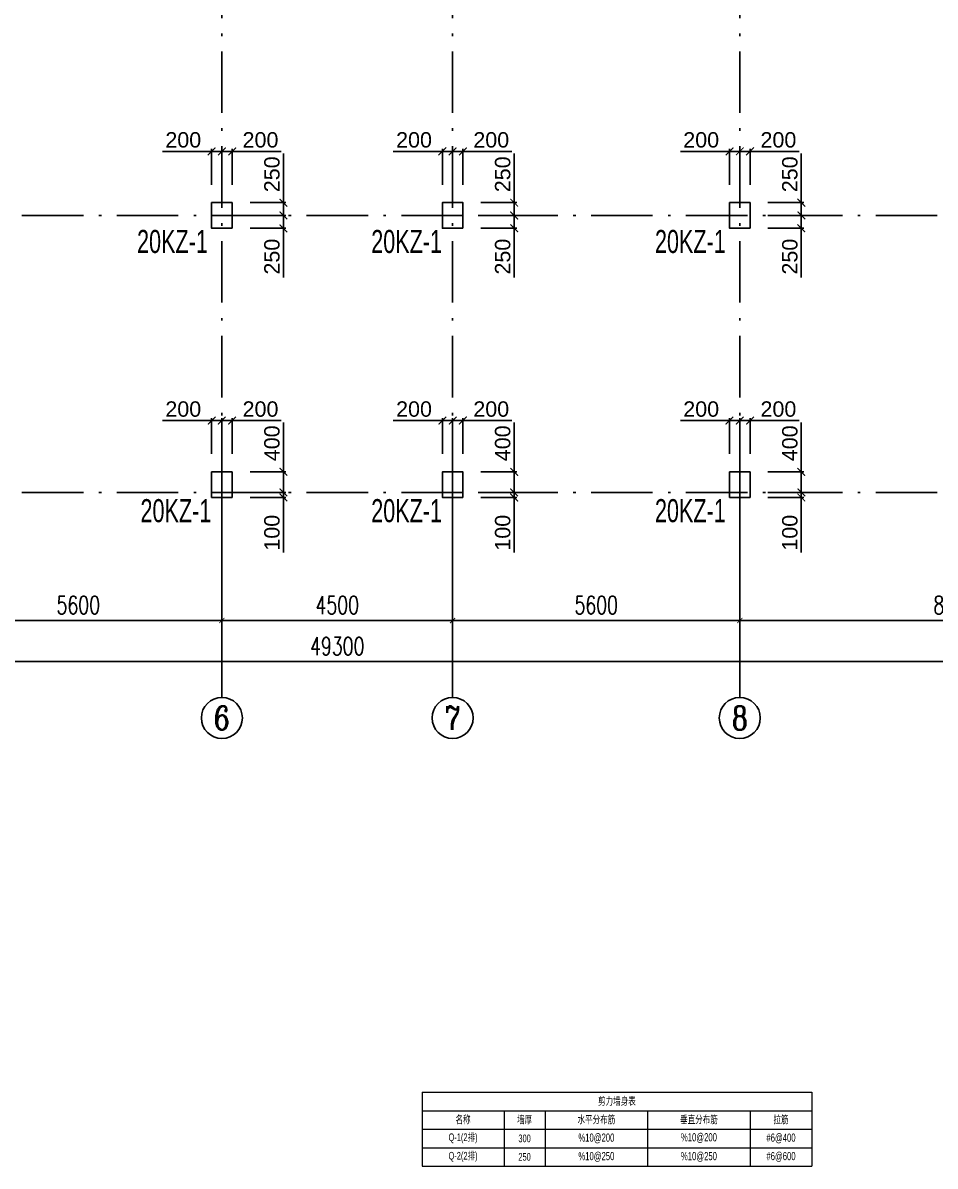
# Model space of a CAD drawing. Header units: millimetres. Extents: x -3831 to 465700, y 39900 to 106100.
# Drawn here: x 430119 to 447909, y 58460 to 80756 of the extents above; entities that cross this region are included whole.
import ezdxf
from ezdxf.enums import TextEntityAlignment as Align

# ---------------------------------------------------------------- set-up
doc = ezdxf.new("R2010")
doc.units = ezdxf.units.MM
doc.linetypes.add('线型2', pattern=[1850, 1200, -300, 50, -300])
for name, color, linetype in [('AXIS', 3, 'Continuous'), ('AXIS_TEXT', 7, 'Continuous'), ('column_dim', 90, 'Continuous'), ('DOTE', 10, '线型2')]:
    doc.layers.add(name, color=color, linetype=linetype)
for name, color, linetype, lineweight in [('S_Cl', 2, 'Continuous', 25), ('S_ColumFocus', 2, 'Continuous', 9), ('S_DistributionSteelTxt', 7, 'Continuous', 9)]:
    doc.layers.add(name, color=color, linetype=linetype, lineweight=lineweight)
doc.styles.add('_TCH_AXIS', font='COMPLEX', dxfattribs={"bigfont": 'GBCBIG'})
doc.styles.add('_TCH_DIM_T3', font='SIMPLEX', dxfattribs={"width": 0.705882, "bigfont": 'GBCBIG'})
doc.styles.add('COMPLEX', font='COMPLEX')
doc.styles.get("Standard").update_dxf_attribs({"font": 'arial.ttf'})
doc.styles.add('xxxx', font='RIF.ttf')
doc.dimstyles.new('_TCH_ARCH&&100', dxfattribs={"dimtxt": 297.5, "dimasz": 100, "dimexe": 250, "dimexo": 300, "dimgap": 126.25, "dimtad": 1, "dimdec": 0, "dimzin": 0, "dimdsep": 46, "dimtxsty": '_TCH_DIM_T3', "dimblk": 'ARCHTICK', "dimcen": 0.09, "dimclrt": 7, "dimazin": 2, "dimtfac": 1, "dimtdec": 0, "dimtix": 1, "dimtmove": 2, "dimatfit": 3, "dimfxl": 100, "dimtolj": 1, "dimtzin": 0, "dimarcsym": 0})
doc.dimstyles.new('ISO-25', dxfattribs={"dimtxt": 2.5, "dimasz": 2.5, "dimexe": 1.25, "dimexo": 0.625, "dimtad": 1, "dimtxsty": 'Standard', "dimcen": 2.5, "dimadec": 0, "dimazin": 0, "dimtfac": 1, "dimtmove": 0, "dimatfit": 3, "dimfxl": 1, "dimarcsym": 0})

# ---------------------------------------------------------------- blocks, each defined once
blk = doc.blocks.new('_ArchTick')
at = {"color": 0, "linetype": 'ByBlock', "const_width": 0.15}
blk.add_lwpolyline([(-0.5, -0.5), (0.5, 0.5)], dxfattribs=at)
blk = doc.blocks.new('*D482')
at = {"layer": 'AXIS', "color": 0, "lineweight": -2, "transparency": 16777216}
for p, q in [((428400, 71300), (428400, 68850)), ((434000, 71300), (434000, 68850)), ((428400, 69100), (434000, 69100))]:
    blk.add_line(p, q, dxfattribs=at)
at = {"layer": 'Defpoints', "color": 0, "transparency": 16777216}
for p in [(428400, 71600), (434000, 71600), (434000, 69100)]:
    blk.add_point(p, dxfattribs=at)
at = {"layer": 'AXIS', "color": 0, "lineweight": -2, "transparency": 16777216, "xscale": 100, "yscale": 100, "zscale": 100, "rotation": 180}
blk.add_blockref('_ArchTick', (428400, 69100), dxfattribs=at)
at = {"layer": 'AXIS', "color": 0, "lineweight": -2, "transparency": 16777216, "xscale": 100, "yscale": 100, "zscale": 100}
blk.add_blockref('_ArchTick', (434000, 69100), dxfattribs=at)
at = {"layer": 'AXIS', "color": 7, "transparency": 16777216, "insert": (431200, 69401.25), "char_height": 350, "attachment_point": 5, "style": '_TCH_DIM_T3'}
blk.add_mtext('\\A1;5600', dxfattribs=at)
blk = doc.blocks.new('*D483')
at = {"layer": 'AXIS', "color": 0, "lineweight": -2, "transparency": 16777216}
for p, q in [((434000, 71300), (434000, 68850)), ((438500, 71300), (438500, 68850)), ((434000, 69100), (438500, 69100))]:
    blk.add_line(p, q, dxfattribs=at)
at = {"layer": 'Defpoints', "color": 0, "transparency": 16777216}
for p in [(434000, 71600), (438500, 71600), (438500, 69100)]:
    blk.add_point(p, dxfattribs=at)
at = {"layer": 'AXIS', "color": 0, "lineweight": -2, "transparency": 16777216, "xscale": 100, "yscale": 100, "zscale": 100, "rotation": 180}
blk.add_blockref('_ArchTick', (434000, 69100), dxfattribs=at)
at = {"layer": 'AXIS', "color": 0, "lineweight": -2, "transparency": 16777216, "xscale": 100, "yscale": 100, "zscale": 100}
blk.add_blockref('_ArchTick', (438500, 69100), dxfattribs=at)
at = {"layer": 'AXIS', "color": 7, "transparency": 16777216, "insert": (436250, 69401.25), "char_height": 350, "attachment_point": 5, "style": '_TCH_DIM_T3'}
blk.add_mtext('\\A1;4500', dxfattribs=at)
blk = doc.blocks.new('*D487')
at = {"layer": 'AXIS', "color": 0, "lineweight": -2, "transparency": 16777216}
for p, q in [((438500, 71300), (438500, 68850)), ((444100, 71300), (444100, 68850)), ((438500, 69100), (444100, 69100))]:
    blk.add_line(p, q, dxfattribs=at)
at = {"layer": 'Defpoints', "color": 0, "transparency": 16777216}
for p in [(438500, 71600), (444100, 71600), (444100, 69100)]:
    blk.add_point(p, dxfattribs=at)
at = {"layer": 'AXIS', "color": 0, "lineweight": -2, "transparency": 16777216, "xscale": 100, "yscale": 100, "zscale": 100, "rotation": 180}
blk.add_blockref('_ArchTick', (438500, 69100), dxfattribs=at)
at = {"layer": 'AXIS', "color": 0, "lineweight": -2, "transparency": 16777216, "xscale": 100, "yscale": 100, "zscale": 100}
blk.add_blockref('_ArchTick', (444100, 69100), dxfattribs=at)
at = {"layer": 'AXIS', "color": 7, "transparency": 16777216, "insert": (441300, 69401.25), "char_height": 350, "attachment_point": 5, "style": '_TCH_DIM_T3'}
blk.add_mtext('\\A1;5600', dxfattribs=at)
blk = doc.blocks.new('*D488')
at = {"layer": 'AXIS', "color": 0, "lineweight": -2, "transparency": 16777216}
for p, q in [((444100, 71300), (444100, 68850)), ((452500, 71300), (452500, 68850)), ((444100, 69100), (452500, 69100))]:
    blk.add_line(p, q, dxfattribs=at)
at = {"layer": 'Defpoints', "color": 0, "transparency": 16777216}
for p in [(444100, 71600), (452500, 71600), (452500, 69100)]:
    blk.add_point(p, dxfattribs=at)
at = {"layer": 'AXIS', "color": 0, "lineweight": -2, "transparency": 16777216, "xscale": 100, "yscale": 100, "zscale": 100, "rotation": 180}
blk.add_blockref('_ArchTick', (444100, 69100), dxfattribs=at)
at = {"layer": 'AXIS', "color": 0, "lineweight": -2, "transparency": 16777216, "xscale": 100, "yscale": 100, "zscale": 100}
blk.add_blockref('_ArchTick', (452500, 69100), dxfattribs=at)
at = {"layer": 'AXIS', "color": 7, "transparency": 16777216, "insert": (448300, 69401.25), "char_height": 350, "attachment_point": 5, "style": '_TCH_DIM_T3'}
blk.add_mtext('\\A1;8400', dxfattribs=at)
blk = doc.blocks.new('*D490')
at = {"layer": 'AXIS', "color": 0, "lineweight": -2, "transparency": 16777216}
for p, q in [((411600, 71300), (411600, 68050)), ((460900, 71300), (460900, 68050)), ((411600, 68300), (460900, 68300))]:
    blk.add_line(p, q, dxfattribs=at)
at = {"layer": 'Defpoints', "color": 0, "transparency": 16777216}
for p in [(411600, 71600), (460900, 71600), (460900, 68300)]:
    blk.add_point(p, dxfattribs=at)
at = {"layer": 'AXIS', "color": 0, "lineweight": -2, "transparency": 16777216, "xscale": 100, "yscale": 100, "zscale": 100, "rotation": 180}
blk.add_blockref('_ArchTick', (411600, 68300), dxfattribs=at)
at = {"layer": 'AXIS', "color": 0, "lineweight": -2, "transparency": 16777216, "xscale": 100, "yscale": 100, "zscale": 100}
blk.add_blockref('_ArchTick', (460900, 68300), dxfattribs=at)
at = {"layer": 'AXIS', "color": 7, "transparency": 16777216, "insert": (436250, 68601.25), "char_height": 350, "attachment_point": 5, "style": '_TCH_DIM_T3'}
blk.add_mtext('\\A1;49300', dxfattribs=at)
blk = doc.blocks.new('_AXISO')
blk.add_circle((0, 0), 0.5)
at = {"layer": 'AXIS_TEXT', "style": 'COMPLEX', "width": 1.041667}
blk.add_attdef('A', text='', height=0.56, dxfattribs=at).set_placement((-0.25, -0.28), (0.25, -0.28), align=Align.FIT)
blk = doc.blocks.new('*D2204')
at = {"layer": 'column_dim', "color": 0, "lineweight": -2, "transparency": 16777216}
for p, q in [((444650, 77000), (445350, 77000)), ((445300, 77000), (445300, 76750)), ((444650, 76750), (445350, 76750)), ((445300, 76750), (445300, 75793))]:
    blk.add_line(p, q, dxfattribs=at)
at = {"layer": 'Defpoints', "color": 0, "transparency": 16777216}
for p in [(444300, 77000), (445300, 77000), (444300, 76750)]:
    blk.add_point(p, dxfattribs=at)
at = {"layer": 'column_dim', "color": 0, "lineweight": -2, "transparency": 16777216, "xscale": 150, "yscale": 150, "zscale": 150}
for p, rotation in [((445300, 77000), 90), ((445300, 76750), 270)]:
    blk.add_blockref('_ArchTick', p, dxfattribs=dict(at, rotation=rotation))
at = {"layer": 'column_dim', "color": 7, "transparency": 16777216, "insert": (445077, 76197), "char_height": 300, "attachment_point": 5, "rotation": 90}
blk.add_mtext('250', dxfattribs=at)
blk = doc.blocks.new('*D2205')
at = {"layer": 'column_dim', "color": 0, "lineweight": -2, "transparency": 16777216}
for p, q in [((445300, 77250), (445300, 78207)), ((444650, 77250), (445350, 77250)), ((445300, 77000), (445300, 77250)), ((444650, 77000), (445350, 77000))]:
    blk.add_line(p, q, dxfattribs=at)
at = {"layer": 'Defpoints', "color": 0, "transparency": 16777216}
for p in [(444300, 77250), (444300, 77000), (445300, 77000)]:
    blk.add_point(p, dxfattribs=at)
at = {"layer": 'column_dim', "color": 0, "lineweight": -2, "transparency": 16777216, "xscale": 150, "yscale": 150, "zscale": 150}
for p, rotation in [((445300, 77250), 90), ((445300, 77000), 270)]:
    blk.add_blockref('_ArchTick', p, dxfattribs=dict(at, rotation=rotation))
at = {"layer": 'column_dim', "color": 7, "transparency": 16777216, "insert": (445077, 77803), "char_height": 300, "attachment_point": 5, "rotation": 90}
blk.add_mtext('250', dxfattribs=at)
blk = doc.blocks.new('*D2206')
at = {"layer": 'column_dim', "color": 0, "lineweight": -2, "transparency": 16777216}
for p, q in [((444100, 77600), (444100, 78300)), ((444300, 77600), (444300, 78300)), ((444100, 78250), (444300, 78250)), ((444300, 78250), (445257, 78250))]:
    blk.add_line(p, q, dxfattribs=at)
at = {"layer": 'Defpoints', "color": 0, "transparency": 16777216}
for p in [(444100, 78250), (444100, 77250), (444300, 77250)]:
    blk.add_point(p, dxfattribs=at)
at = {"layer": 'column_dim', "color": 0, "lineweight": -2, "transparency": 16777216, "xscale": 150, "yscale": 150, "zscale": 150, "rotation": 180}
blk.add_blockref('_ArchTick', (444100, 78250), dxfattribs=at)
at = {"layer": 'column_dim', "color": 0, "lineweight": -2, "transparency": 16777216, "xscale": 150, "yscale": 150, "zscale": 150}
blk.add_blockref('_ArchTick', (444300, 78250), dxfattribs=at)
at = {"layer": 'column_dim', "color": 7, "transparency": 16777216, "insert": (444853, 78473), "char_height": 300, "attachment_point": 5}
blk.add_mtext('200', dxfattribs=at)
blk = doc.blocks.new('*D2207')
at = {"layer": 'column_dim', "color": 0, "lineweight": -2, "transparency": 16777216}
for p, q in [((443900, 77600), (443900, 78300)), ((444100, 77600), (444100, 78300)), ((443900, 78250), (442943, 78250)), ((444100, 78250), (443900, 78250))]:
    blk.add_line(p, q, dxfattribs=at)
at = {"layer": 'Defpoints', "color": 0, "transparency": 16777216}
for p in [(444100, 78250), (443900, 77250), (444100, 77250)]:
    blk.add_point(p, dxfattribs=at)
at = {"layer": 'column_dim', "color": 0, "lineweight": -2, "transparency": 16777216, "xscale": 150, "yscale": 150, "zscale": 150, "rotation": 180}
blk.add_blockref('_ArchTick', (443900, 78250), dxfattribs=at)
at = {"layer": 'column_dim', "color": 0, "lineweight": -2, "transparency": 16777216, "xscale": 150, "yscale": 150, "zscale": 150}
blk.add_blockref('_ArchTick', (444100, 78250), dxfattribs=at)
at = {"layer": 'column_dim', "color": 7, "transparency": 16777216, "insert": (443347, 78473), "char_height": 300, "attachment_point": 5}
blk.add_mtext('200', dxfattribs=at)
blk = doc.blocks.new('*D2208')
at = {"layer": 'column_dim', "color": 0, "lineweight": -2, "transparency": 16777216}
for p, q in [((444650, 71600), (445350, 71600)), ((445300, 71600), (445300, 71750)), ((445300, 71600), (445300, 71500)), ((444650, 71500), (445350, 71500)), ((445300, 71500), (445300, 70426))]:
    blk.add_line(p, q, dxfattribs=at)
at = {"layer": 'Defpoints', "color": 0, "transparency": 16777216}
for p in [(444300, 71600), (445300, 71600), (444300, 71500)]:
    blk.add_point(p, dxfattribs=at)
at = {"layer": 'column_dim', "color": 0, "lineweight": -2, "transparency": 16777216, "xscale": 150, "yscale": 150, "zscale": 150}
for p, rotation in [((445300, 71600), 270), ((445300, 71500), 90)]:
    blk.add_blockref('_ArchTick', p, dxfattribs=dict(at, rotation=rotation))
at = {"layer": 'column_dim', "color": 7, "transparency": 16777216, "insert": (445077, 70813), "char_height": 300, "attachment_point": 5, "rotation": 90}
blk.add_mtext('100', dxfattribs=at)
blk = doc.blocks.new('*D2209')
at = {"layer": 'column_dim', "color": 0, "lineweight": -2, "transparency": 16777216}
for p, q in [((445300, 72000), (445300, 72964)), ((444650, 72000), (445350, 72000)), ((445300, 71600), (445300, 72000)), ((444650, 71600), (445350, 71600))]:
    blk.add_line(p, q, dxfattribs=at)
at = {"layer": 'Defpoints', "color": 0, "transparency": 16777216}
for p in [(444300, 72000), (444300, 71600), (445300, 71600)]:
    blk.add_point(p, dxfattribs=at)
at = {"layer": 'column_dim', "color": 0, "lineweight": -2, "transparency": 16777216, "xscale": 150, "yscale": 150, "zscale": 150}
for p, rotation in [((445300, 72000), 90), ((445300, 71600), 270)]:
    blk.add_blockref('_ArchTick', p, dxfattribs=dict(at, rotation=rotation))
at = {"layer": 'column_dim', "color": 7, "transparency": 16777216, "insert": (445077, 72557), "char_height": 300, "attachment_point": 5, "rotation": 90}
blk.add_mtext('400', dxfattribs=at)
blk = doc.blocks.new('*D2210')
at = {"layer": 'column_dim', "color": 0, "lineweight": -2, "transparency": 16777216}
for p, q in [((444100, 72350), (444100, 73050)), ((444100, 73000), (444300, 73000)), ((444300, 72350), (444300, 73050)), ((444300, 73000), (445257, 73000))]:
    blk.add_line(p, q, dxfattribs=at)
at = {"layer": 'Defpoints', "color": 0, "transparency": 16777216}
for p in [(444100, 73000), (444100, 72000), (444300, 72000)]:
    blk.add_point(p, dxfattribs=at)
at = {"layer": 'column_dim', "color": 0, "lineweight": -2, "transparency": 16777216, "xscale": 150, "yscale": 150, "zscale": 150, "rotation": 180}
blk.add_blockref('_ArchTick', (444100, 73000), dxfattribs=at)
at = {"layer": 'column_dim', "color": 0, "lineweight": -2, "transparency": 16777216, "xscale": 150, "yscale": 150, "zscale": 150}
blk.add_blockref('_ArchTick', (444300, 73000), dxfattribs=at)
at = {"layer": 'column_dim', "color": 7, "transparency": 16777216, "insert": (444853, 73223), "char_height": 300, "attachment_point": 5}
blk.add_mtext('200', dxfattribs=at)
blk = doc.blocks.new('*D2211')
at = {"layer": 'column_dim', "color": 0, "lineweight": -2, "transparency": 16777216}
for p, q in [((443900, 73000), (442943, 73000)), ((443900, 72350), (443900, 73050)), ((444100, 73000), (443900, 73000)), ((444100, 72350), (444100, 73050))]:
    blk.add_line(p, q, dxfattribs=at)
at = {"layer": 'Defpoints', "color": 0, "transparency": 16777216}
for p in [(444100, 73000), (443900, 72000), (444100, 72000)]:
    blk.add_point(p, dxfattribs=at)
at = {"layer": 'column_dim', "color": 0, "lineweight": -2, "transparency": 16777216, "xscale": 150, "yscale": 150, "zscale": 150, "rotation": 180}
blk.add_blockref('_ArchTick', (443900, 73000), dxfattribs=at)
at = {"layer": 'column_dim', "color": 0, "lineweight": -2, "transparency": 16777216, "xscale": 150, "yscale": 150, "zscale": 150}
blk.add_blockref('_ArchTick', (444100, 73000), dxfattribs=at)
at = {"layer": 'column_dim', "color": 7, "transparency": 16777216, "insert": (443347, 73223), "char_height": 300, "attachment_point": 5}
blk.add_mtext('200', dxfattribs=at)
blk = doc.blocks.new('*D2220')
at = {"layer": 'column_dim', "color": 0, "lineweight": -2, "transparency": 16777216}
for p, q in [((439050, 77000), (439750, 77000)), ((439700, 77000), (439700, 76750)), ((439050, 76750), (439750, 76750)), ((439700, 76750), (439700, 75793))]:
    blk.add_line(p, q, dxfattribs=at)
at = {"layer": 'Defpoints', "color": 0, "transparency": 16777216}
for p in [(438700, 77000), (439700, 77000), (438700, 76750)]:
    blk.add_point(p, dxfattribs=at)
at = {"layer": 'column_dim', "color": 0, "lineweight": -2, "transparency": 16777216, "xscale": 150, "yscale": 150, "zscale": 150}
for p, rotation in [((439700, 77000), 90), ((439700, 76750), 270)]:
    blk.add_blockref('_ArchTick', p, dxfattribs=dict(at, rotation=rotation))
at = {"layer": 'column_dim', "color": 7, "transparency": 16777216, "insert": (439477, 76197), "char_height": 300, "attachment_point": 5, "rotation": 90}
blk.add_mtext('250', dxfattribs=at)
blk = doc.blocks.new('*D2221')
at = {"layer": 'column_dim', "color": 0, "lineweight": -2, "transparency": 16777216}
for p, q in [((439700, 77250), (439700, 78207)), ((439050, 77250), (439750, 77250)), ((439700, 77000), (439700, 77250)), ((439050, 77000), (439750, 77000))]:
    blk.add_line(p, q, dxfattribs=at)
at = {"layer": 'Defpoints', "color": 0, "transparency": 16777216}
for p in [(438700, 77250), (438700, 77000), (439700, 77000)]:
    blk.add_point(p, dxfattribs=at)
at = {"layer": 'column_dim', "color": 0, "lineweight": -2, "transparency": 16777216, "xscale": 150, "yscale": 150, "zscale": 150}
for p, rotation in [((439700, 77250), 90), ((439700, 77000), 270)]:
    blk.add_blockref('_ArchTick', p, dxfattribs=dict(at, rotation=rotation))
at = {"layer": 'column_dim', "color": 7, "transparency": 16777216, "insert": (439477, 77803), "char_height": 300, "attachment_point": 5, "rotation": 90}
blk.add_mtext('250', dxfattribs=at)
blk = doc.blocks.new('*D2222')
at = {"layer": 'column_dim', "color": 0, "lineweight": -2, "transparency": 16777216}
for p, q in [((438500, 77600), (438500, 78300)), ((438700, 77600), (438700, 78300)), ((438500, 78250), (438700, 78250)), ((438700, 78250), (439657, 78250))]:
    blk.add_line(p, q, dxfattribs=at)
at = {"layer": 'Defpoints', "color": 0, "transparency": 16777216}
for p in [(438500, 78250), (438500, 77250), (438700, 77250)]:
    blk.add_point(p, dxfattribs=at)
at = {"layer": 'column_dim', "color": 0, "lineweight": -2, "transparency": 16777216, "xscale": 150, "yscale": 150, "zscale": 150, "rotation": 180}
blk.add_blockref('_ArchTick', (438500, 78250), dxfattribs=at)
at = {"layer": 'column_dim', "color": 0, "lineweight": -2, "transparency": 16777216, "xscale": 150, "yscale": 150, "zscale": 150}
blk.add_blockref('_ArchTick', (438700, 78250), dxfattribs=at)
at = {"layer": 'column_dim', "color": 7, "transparency": 16777216, "insert": (439253, 78473), "char_height": 300, "attachment_point": 5}
blk.add_mtext('200', dxfattribs=at)
blk = doc.blocks.new('*D2223')
at = {"layer": 'column_dim', "color": 0, "lineweight": -2, "transparency": 16777216}
for p, q in [((438300, 77600), (438300, 78300)), ((438500, 77600), (438500, 78300)), ((438300, 78250), (437343, 78250)), ((438500, 78250), (438300, 78250))]:
    blk.add_line(p, q, dxfattribs=at)
at = {"layer": 'Defpoints', "color": 0, "transparency": 16777216}
for p in [(438500, 78250), (438300, 77250), (438500, 77250)]:
    blk.add_point(p, dxfattribs=at)
at = {"layer": 'column_dim', "color": 0, "lineweight": -2, "transparency": 16777216, "xscale": 150, "yscale": 150, "zscale": 150, "rotation": 180}
blk.add_blockref('_ArchTick', (438300, 78250), dxfattribs=at)
at = {"layer": 'column_dim', "color": 0, "lineweight": -2, "transparency": 16777216, "xscale": 150, "yscale": 150, "zscale": 150}
blk.add_blockref('_ArchTick', (438500, 78250), dxfattribs=at)
at = {"layer": 'column_dim', "color": 7, "transparency": 16777216, "insert": (437747, 78473), "char_height": 300, "attachment_point": 5}
blk.add_mtext('200', dxfattribs=at)
blk = doc.blocks.new('*D2224')
at = {"layer": 'column_dim', "color": 0, "lineweight": -2, "transparency": 16777216}
for p, q in [((439050, 71600), (439750, 71600)), ((439700, 71600), (439700, 71750)), ((439700, 71600), (439700, 71500)), ((439050, 71500), (439750, 71500)), ((439700, 71500), (439700, 70426))]:
    blk.add_line(p, q, dxfattribs=at)
at = {"layer": 'Defpoints', "color": 0, "transparency": 16777216}
for p in [(438700, 71600), (439700, 71600), (438700, 71500)]:
    blk.add_point(p, dxfattribs=at)
at = {"layer": 'column_dim', "color": 0, "lineweight": -2, "transparency": 16777216, "xscale": 150, "yscale": 150, "zscale": 150}
for p, rotation in [((439700, 71600), 270), ((439700, 71500), 90)]:
    blk.add_blockref('_ArchTick', p, dxfattribs=dict(at, rotation=rotation))
at = {"layer": 'column_dim', "color": 7, "transparency": 16777216, "insert": (439477, 70813), "char_height": 300, "attachment_point": 5, "rotation": 90}
blk.add_mtext('100', dxfattribs=at)
blk = doc.blocks.new('*D2225')
at = {"layer": 'column_dim', "color": 0, "lineweight": -2, "transparency": 16777216}
for p, q in [((439700, 72000), (439700, 72964)), ((439050, 72000), (439750, 72000)), ((439700, 71600), (439700, 72000)), ((439050, 71600), (439750, 71600))]:
    blk.add_line(p, q, dxfattribs=at)
at = {"layer": 'Defpoints', "color": 0, "transparency": 16777216}
for p in [(438700, 72000), (438700, 71600), (439700, 71600)]:
    blk.add_point(p, dxfattribs=at)
at = {"layer": 'column_dim', "color": 0, "lineweight": -2, "transparency": 16777216, "xscale": 150, "yscale": 150, "zscale": 150}
for p, rotation in [((439700, 72000), 90), ((439700, 71600), 270)]:
    blk.add_blockref('_ArchTick', p, dxfattribs=dict(at, rotation=rotation))
at = {"layer": 'column_dim', "color": 7, "transparency": 16777216, "insert": (439477, 72557), "char_height": 300, "attachment_point": 5, "rotation": 90}
blk.add_mtext('400', dxfattribs=at)
blk = doc.blocks.new('*D2226')
at = {"layer": 'column_dim', "color": 0, "lineweight": -2, "transparency": 16777216}
for p, q in [((438500, 72350), (438500, 73050)), ((438500, 73000), (438700, 73000)), ((438700, 72350), (438700, 73050)), ((438700, 73000), (439657, 73000))]:
    blk.add_line(p, q, dxfattribs=at)
at = {"layer": 'Defpoints', "color": 0, "transparency": 16777216}
for p in [(438500, 73000), (438500, 72000), (438700, 72000)]:
    blk.add_point(p, dxfattribs=at)
at = {"layer": 'column_dim', "color": 0, "lineweight": -2, "transparency": 16777216, "xscale": 150, "yscale": 150, "zscale": 150, "rotation": 180}
blk.add_blockref('_ArchTick', (438500, 73000), dxfattribs=at)
at = {"layer": 'column_dim', "color": 0, "lineweight": -2, "transparency": 16777216, "xscale": 150, "yscale": 150, "zscale": 150}
blk.add_blockref('_ArchTick', (438700, 73000), dxfattribs=at)
at = {"layer": 'column_dim', "color": 7, "transparency": 16777216, "insert": (439253, 73223), "char_height": 300, "attachment_point": 5}
blk.add_mtext('200', dxfattribs=at)
blk = doc.blocks.new('*D2227')
at = {"layer": 'column_dim', "color": 0, "lineweight": -2, "transparency": 16777216}
for p, q in [((438300, 73000), (437343, 73000)), ((438300, 72350), (438300, 73050)), ((438500, 73000), (438300, 73000)), ((438500, 72350), (438500, 73050))]:
    blk.add_line(p, q, dxfattribs=at)
at = {"layer": 'Defpoints', "color": 0, "transparency": 16777216}
for p in [(438500, 73000), (438300, 72000), (438500, 72000)]:
    blk.add_point(p, dxfattribs=at)
at = {"layer": 'column_dim', "color": 0, "lineweight": -2, "transparency": 16777216, "xscale": 150, "yscale": 150, "zscale": 150, "rotation": 180}
blk.add_blockref('_ArchTick', (438300, 73000), dxfattribs=at)
at = {"layer": 'column_dim', "color": 0, "lineweight": -2, "transparency": 16777216, "xscale": 150, "yscale": 150, "zscale": 150}
blk.add_blockref('_ArchTick', (438500, 73000), dxfattribs=at)
at = {"layer": 'column_dim', "color": 7, "transparency": 16777216, "insert": (437747, 73223), "char_height": 300, "attachment_point": 5}
blk.add_mtext('200', dxfattribs=at)
blk = doc.blocks.new('*D2236')
at = {"layer": 'column_dim', "color": 0, "lineweight": -2, "transparency": 16777216}
for p, q in [((434550, 77000), (435250, 77000)), ((435200, 77000), (435200, 76750)), ((434550, 76750), (435250, 76750)), ((435200, 76750), (435200, 75793))]:
    blk.add_line(p, q, dxfattribs=at)
at = {"layer": 'Defpoints', "color": 0, "transparency": 16777216}
for p in [(434200, 77000), (435200, 77000), (434200, 76750)]:
    blk.add_point(p, dxfattribs=at)
at = {"layer": 'column_dim', "color": 0, "lineweight": -2, "transparency": 16777216, "xscale": 150, "yscale": 150, "zscale": 150}
for p, rotation in [((435200, 77000), 90), ((435200, 76750), 270)]:
    blk.add_blockref('_ArchTick', p, dxfattribs=dict(at, rotation=rotation))
at = {"layer": 'column_dim', "color": 7, "transparency": 16777216, "insert": (434977, 76197), "char_height": 300, "attachment_point": 5, "rotation": 90}
blk.add_mtext('250', dxfattribs=at)
blk = doc.blocks.new('*D2237')
at = {"layer": 'column_dim', "color": 0, "lineweight": -2, "transparency": 16777216}
for p, q in [((435200, 77250), (435200, 78207)), ((434550, 77250), (435250, 77250)), ((435200, 77000), (435200, 77250)), ((434550, 77000), (435250, 77000))]:
    blk.add_line(p, q, dxfattribs=at)
at = {"layer": 'Defpoints', "color": 0, "transparency": 16777216}
for p in [(434200, 77250), (434200, 77000), (435200, 77000)]:
    blk.add_point(p, dxfattribs=at)
at = {"layer": 'column_dim', "color": 0, "lineweight": -2, "transparency": 16777216, "xscale": 150, "yscale": 150, "zscale": 150}
for p, rotation in [((435200, 77250), 90), ((435200, 77000), 270)]:
    blk.add_blockref('_ArchTick', p, dxfattribs=dict(at, rotation=rotation))
at = {"layer": 'column_dim', "color": 7, "transparency": 16777216, "insert": (434977, 77803), "char_height": 300, "attachment_point": 5, "rotation": 90}
blk.add_mtext('250', dxfattribs=at)
blk = doc.blocks.new('*D2238')
at = {"layer": 'column_dim', "color": 0, "lineweight": -2, "transparency": 16777216}
for p, q in [((434000, 77600), (434000, 78300)), ((434200, 77600), (434200, 78300)), ((434000, 78250), (434200, 78250)), ((434200, 78250), (435157, 78250))]:
    blk.add_line(p, q, dxfattribs=at)
at = {"layer": 'Defpoints', "color": 0, "transparency": 16777216}
for p in [(434000, 78250), (434000, 77250), (434200, 77250)]:
    blk.add_point(p, dxfattribs=at)
at = {"layer": 'column_dim', "color": 0, "lineweight": -2, "transparency": 16777216, "xscale": 150, "yscale": 150, "zscale": 150, "rotation": 180}
blk.add_blockref('_ArchTick', (434000, 78250), dxfattribs=at)
at = {"layer": 'column_dim', "color": 0, "lineweight": -2, "transparency": 16777216, "xscale": 150, "yscale": 150, "zscale": 150}
blk.add_blockref('_ArchTick', (434200, 78250), dxfattribs=at)
at = {"layer": 'column_dim', "color": 7, "transparency": 16777216, "insert": (434753, 78473), "char_height": 300, "attachment_point": 5}
blk.add_mtext('200', dxfattribs=at)
blk = doc.blocks.new('*D2239')
at = {"layer": 'column_dim', "color": 0, "lineweight": -2, "transparency": 16777216}
for p, q in [((433800, 77600), (433800, 78300)), ((434000, 77600), (434000, 78300)), ((433800, 78250), (432843, 78250)), ((434000, 78250), (433800, 78250))]:
    blk.add_line(p, q, dxfattribs=at)
at = {"layer": 'Defpoints', "color": 0, "transparency": 16777216}
for p in [(434000, 78250), (433800, 77250), (434000, 77250)]:
    blk.add_point(p, dxfattribs=at)
at = {"layer": 'column_dim', "color": 0, "lineweight": -2, "transparency": 16777216, "xscale": 150, "yscale": 150, "zscale": 150, "rotation": 180}
blk.add_blockref('_ArchTick', (433800, 78250), dxfattribs=at)
at = {"layer": 'column_dim', "color": 0, "lineweight": -2, "transparency": 16777216, "xscale": 150, "yscale": 150, "zscale": 150}
blk.add_blockref('_ArchTick', (434000, 78250), dxfattribs=at)
at = {"layer": 'column_dim', "color": 7, "transparency": 16777216, "insert": (433247, 78473), "char_height": 300, "attachment_point": 5}
blk.add_mtext('200', dxfattribs=at)
blk = doc.blocks.new('*D2240')
at = {"layer": 'column_dim', "color": 0, "lineweight": -2, "transparency": 16777216}
for p, q in [((434550, 71600), (435250, 71600)), ((435200, 71600), (435200, 71750)), ((435200, 71600), (435200, 71500)), ((434550, 71500), (435250, 71500)), ((435200, 71500), (435200, 70426))]:
    blk.add_line(p, q, dxfattribs=at)
at = {"layer": 'Defpoints', "color": 0, "transparency": 16777216}
for p in [(434200, 71600), (435200, 71600), (434200, 71500)]:
    blk.add_point(p, dxfattribs=at)
at = {"layer": 'column_dim', "color": 0, "lineweight": -2, "transparency": 16777216, "xscale": 150, "yscale": 150, "zscale": 150}
for p, rotation in [((435200, 71600), 270), ((435200, 71500), 90)]:
    blk.add_blockref('_ArchTick', p, dxfattribs=dict(at, rotation=rotation))
at = {"layer": 'column_dim', "color": 7, "transparency": 16777216, "insert": (434977, 70813), "char_height": 300, "attachment_point": 5, "rotation": 90}
blk.add_mtext('100', dxfattribs=at)
blk = doc.blocks.new('*D2241')
at = {"layer": 'column_dim', "color": 0, "lineweight": -2, "transparency": 16777216}
for p, q in [((435200, 72000), (435200, 72964)), ((434550, 72000), (435250, 72000)), ((435200, 71600), (435200, 72000)), ((434550, 71600), (435250, 71600))]:
    blk.add_line(p, q, dxfattribs=at)
at = {"layer": 'Defpoints', "color": 0, "transparency": 16777216}
for p in [(434200, 72000), (434200, 71600), (435200, 71600)]:
    blk.add_point(p, dxfattribs=at)
at = {"layer": 'column_dim', "color": 0, "lineweight": -2, "transparency": 16777216, "xscale": 150, "yscale": 150, "zscale": 150}
for p, rotation in [((435200, 72000), 90), ((435200, 71600), 270)]:
    blk.add_blockref('_ArchTick', p, dxfattribs=dict(at, rotation=rotation))
at = {"layer": 'column_dim', "color": 7, "transparency": 16777216, "insert": (434977, 72557), "char_height": 300, "attachment_point": 5, "rotation": 90}
blk.add_mtext('400', dxfattribs=at)
blk = doc.blocks.new('*D2242')
at = {"layer": 'column_dim', "color": 0, "lineweight": -2, "transparency": 16777216}
for p, q in [((434000, 72350), (434000, 73050)), ((434000, 73000), (434200, 73000)), ((434200, 72350), (434200, 73050)), ((434200, 73000), (435157, 73000))]:
    blk.add_line(p, q, dxfattribs=at)
at = {"layer": 'Defpoints', "color": 0, "transparency": 16777216}
for p in [(434000, 73000), (434000, 72000), (434200, 72000)]:
    blk.add_point(p, dxfattribs=at)
at = {"layer": 'column_dim', "color": 0, "lineweight": -2, "transparency": 16777216, "xscale": 150, "yscale": 150, "zscale": 150, "rotation": 180}
blk.add_blockref('_ArchTick', (434000, 73000), dxfattribs=at)
at = {"layer": 'column_dim', "color": 0, "lineweight": -2, "transparency": 16777216, "xscale": 150, "yscale": 150, "zscale": 150}
blk.add_blockref('_ArchTick', (434200, 73000), dxfattribs=at)
at = {"layer": 'column_dim', "color": 7, "transparency": 16777216, "insert": (434753, 73223), "char_height": 300, "attachment_point": 5}
blk.add_mtext('200', dxfattribs=at)
blk = doc.blocks.new('*D2243')
at = {"layer": 'column_dim', "color": 0, "lineweight": -2, "transparency": 16777216}
for p, q in [((433800, 73000), (432843, 73000)), ((433800, 72350), (433800, 73050)), ((434000, 73000), (433800, 73000)), ((434000, 72350), (434000, 73050))]:
    blk.add_line(p, q, dxfattribs=at)
at = {"layer": 'Defpoints', "color": 0, "transparency": 16777216}
for p in [(434000, 73000), (433800, 72000), (434000, 72000)]:
    blk.add_point(p, dxfattribs=at)
at = {"layer": 'column_dim', "color": 0, "lineweight": -2, "transparency": 16777216, "xscale": 150, "yscale": 150, "zscale": 150, "rotation": 180}
blk.add_blockref('_ArchTick', (433800, 73000), dxfattribs=at)
at = {"layer": 'column_dim', "color": 0, "lineweight": -2, "transparency": 16777216, "xscale": 150, "yscale": 150, "zscale": 150}
blk.add_blockref('_ArchTick', (434000, 73000), dxfattribs=at)
at = {"layer": 'column_dim', "color": 7, "transparency": 16777216, "insert": (433247, 73223), "char_height": 300, "attachment_point": 5}
blk.add_mtext('200', dxfattribs=at)

msp = doc.modelspace()

# ---------------------------------------------------------------- linework, layer by layer
at = {"layer": 'AXIS'}
for p, q in [((434000, 71600), (434000, 67600)), ((438500, 71600), (438500, 67600)), ((444100, 71600), (444100, 67600))]:
    msp.add_line(p, q, dxfattribs=at)
at = {"layer": 'DOTE'}
for p, q in [((434000, 71600), (434000, 101300)), ((438500, 71600), (438500, 101300)), ((444100, 71600), (444100, 101300)), ((411600, 77000), (460900, 77000)), ((411600, 71600), (460900, 71600))]:
    msp.add_line(p, q, dxfattribs=at)
at = {"layer": 'S_Cl'}
for points in [[(434200, 76750), (434200, 77250), (433800, 77250), (433800, 76750)], [(438700, 76750), (438700, 77250), (438300, 77250), (438300, 76750)], [(444300, 76750), (444300, 77250), (443900, 77250), (443900, 76750)], [(434200, 71500), (434200, 72000), (433800, 72000), (433800, 71500)], [(438700, 71500), (438700, 72000), (438300, 72000), (438300, 71500)], [(444300, 71500), (444300, 72000), (443900, 72000), (443900, 71500)]]:
    msp.add_lwpolyline(points, close=True, dxfattribs=at)
at = {"layer": 'S_DistributionSteelTxt'}
for p, q in [((437903.30787, 59899.88221), (437903.30787, 58459.88221)), ((437903.30787, 59899.88221), (445503.30787, 59899.88221)), ((445503.30787, 59899.88221), (445503.30787, 58459.88221)), ((437903.30787, 59539.88221), (445503.30787, 59539.88221)), ((439503.30787, 59539.88221), (439503.30787, 58459.88221)), ((440303.30787, 59539.88221), (440303.30787, 58459.88221)), ((442303.30787, 59539.88221), (442303.30787, 58459.88221)), ((444303.30787, 59539.88221), (444303.30787, 58459.88221)), ((437903.30787, 59179.88221), (445503.30787, 59179.88221)), ((437903.30787, 58819.88221), (445503.30787, 58819.88221)), ((437903.30787, 58459.88221), (445503.30787, 58459.88221))]:
    msp.add_line(p, q, dxfattribs=at)

# ---------------------------------------------------------------- block references
at = {"layer": 'AXIS'}
ref = msp.add_blockref('_AXISO', (434000, 67200), dxfattribs=dict(at, xscale=800, yscale=800, zscale=800))
ref.add_attrib('A', '6', dxfattribs={"layer": 'AXIS_TEXT', "height": 465.94816, "style": '_TCH_AXIS'}).set_placement((433844.68395, 66967.02592), (434155.31605, 66967.02592), align=Align.FIT)
ref = msp.add_blockref('_AXISO', (438500, 67200), dxfattribs=dict(at, xscale=800, yscale=800, zscale=800))
ref.add_attrib('A', '7', dxfattribs={"layer": 'AXIS_TEXT', "height": 465.94816, "style": '_TCH_AXIS'}).set_placement((438344.68395, 66967.02592), (438655.31605, 66967.02592), align=Align.FIT)
ref = msp.add_blockref('_AXISO', (444100, 67200), dxfattribs=dict(at, xscale=800, yscale=800, zscale=800))
ref.add_attrib('A', '8', dxfattribs={"layer": 'AXIS_TEXT', "height": 465.94816, "style": '_TCH_AXIS'}).set_placement((443944.68395, 66967.02592), (444255.31605, 66967.02592), align=Align.FIT)

# ---------------------------------------------------------------- texts
at = {"layer": 'S_ColumFocus', "char_height": 450, "attachment_point": 5, "style": 'xxxx'}
for insert, width in [((433036.00203, 76490.03878), 1013.375), ((437603.00203, 76490.03878), 1147.375), ((443136.00203, 76490.03878), 1013.375), ((433103.00203, 71240.03878), 1147.375), ((437603.00203, 71240.03878), 1147.375), ((443136.00203, 71240.03878), 1013.375)]:
    msp.add_mtext('{\\W0.7;20KZ-1}', dxfattribs=dict(at, insert=insert, width=width))
at = {"layer": 'S_DistributionSteelTxt', "attachment_point": 5, "style": 'xxxx'}
for s, insert, char_height, width in [('\\W0.7000;剪力墙身表', (441703.30787, 59719.88221), 150, 7600), ('\\W0.7000;名称', (438703.30787, 59359.88221), 150, 1600), ('\\W0.7000;墙厚', (439903.30787, 59359.88221), 150, 800), ('\\W0.7000;水平分布筋', (441303.30787, 59359.88221), 150, 2000), ('\\W0.7000;垂直分布筋', (443303.30787, 59359.88221), 150, 2000), ('\\W0.7000;拉筋', (444903.30787, 59359.88221), 150, 1200), ('\\W0.7000;Q-1(2排)', (438703.30787, 58999.88221), 150, 1600), ('{\\W0.7;%10@200}', (441303.30787, 58999.88221), 160, 2000), ('{\\W0.7;%10@200}', (443303.30787, 59006.75373), 160, 2000), ('{\\W0.7;#6@400}', (444903.30787, 58999.88221), 160, 1200), ('\\W0.7000;300', (439903.30787, 58999.88221), 150, 800), ('\\W0.7000;Q-2(2排)', (438703.30787, 58639.88221), 150, 1600), ('\\W0.7000;250', (439903.30787, 58639.88221), 150, 800), ('{\\W0.7;%10@250}', (441303.30787, 58639.88221), 160, 2000), ('{\\W0.7;%10@250}', (443303.30787, 58639.88221), 160, 2000), ('{\\W0.7;#6@600}', (444903.30787, 58639.88221), 160, 1200)]:
    msp.add_mtext(s, dxfattribs=dict(at, insert=insert, char_height=char_height, width=width))

# ---------------------------------------------------------------- dimensions: what is measured, and where the dimension line sits
at = {"layer": 'AXIS'}
for p1, p2, distance, picture, middle in [((411600, 71600), (460900, 71600), -3300, '*D490', (436250, 68601.25)), ((428400, 71600), (434000, 71600), -2500, '*D482', (431200, 69401.25)), ((434000, 71600), (438500, 71600), -2500, '*D483', (436250, 69401.25)), ((438500, 71600), (444100, 71600), -2500, '*D487', (441300, 69401.25)), ((444100, 71600), (452500, 71600), -2500, '*D488', (448300, 69401.25))]:
    dim = msp.add_aligned_dim(p1=p1, p2=p2, distance=distance, dimstyle='_TCH_ARCH&&100', override={"dimtxt": 350}, dxfattribs=at)
    dim.commit()
    dim.dimension.update_dxf_attribs({"geometry": picture, "text_midpoint": middle})
at = {"layer": 'column_dim'}
for p1, p2, distance, picture, middle in [((433800, 77250), (434000, 77250), 1000, '*D2239', (433246.54161, 78473.1719)), ((434200, 77250), (434000, 77250), -1000, '*D2238', (434753.45839, 78473.1719)), ((438300, 77250), (438500, 77250), 1000, '*D2223', (437746.54161, 78473.1719)), ((438700, 77250), (438500, 77250), -1000, '*D2222', (439253.45839, 78473.1719)), ((443900, 77250), (444100, 77250), 1000, '*D2207', (443346.54161, 78473.1719)), ((444300, 77250), (444100, 77250), -1000, '*D2206', (444853.45839, 78473.1719)), ((434200, 77250), (434200, 77000), 1000, '*D2237', (434976.8281, 77803.45839)), ((438700, 77250), (438700, 77000), 1000, '*D2221', (439476.8281, 77803.45839)), ((444300, 77250), (444300, 77000), 1000, '*D2205', (445076.8281, 77803.45839)), ((434200, 76750), (434200, 77000), -1000, '*D2236', (434976.8281, 76196.54161)), ((438700, 76750), (438700, 77000), -1000, '*D2220', (439476.8281, 76196.54161)), ((444300, 76750), (444300, 77000), -1000, '*D2204', (445076.8281, 76196.54161)), ((433800, 72000), (434000, 72000), 1000, '*D2243', (433246.54161, 73223.1719)), ((434200, 72000), (434000, 72000), -1000, '*D2242', (434753.45839, 73223.1719)), ((438300, 72000), (438500, 72000), 1000, '*D2227', (437746.54161, 73223.1719)), ((438700, 72000), (438500, 72000), -1000, '*D2226', (439253.45839, 73223.1719)), ((443900, 72000), (444100, 72000), 1000, '*D2211', (443346.54161, 73223.1719)), ((444300, 72000), (444100, 72000), -1000, '*D2210', (444853.45839, 73223.1719)), ((434200, 72000), (434200, 71600), 1000, '*D2241', (434976.8281, 72556.93724)), ((438700, 72000), (438700, 71600), 1000, '*D2225', (439476.8281, 72556.93724)), ((444300, 72000), (444300, 71600), 1000, '*D2209', (445076.8281, 72556.93724)), ((434200, 71500), (434200, 71600), -1000, '*D2240', (434976.8281, 70813.21965)), ((438700, 71500), (438700, 71600), -1000, '*D2224', (439476.8281, 70813.21965)), ((444300, 71500), (444300, 71600), -1000, '*D2208', (445076.8281, 70813.21965))]:
    dim = msp.add_aligned_dim(p1=p1, p2=p2, distance=distance, dimstyle='ISO-25', override={"dimtxt": 300, "dimasz": 150, "dimexe": 50, "dimexo": 350, "dimgap": 70, "dimjust": 1, "dimblk1": 'ArchTick', "dimblk2": 'ArchTick', "dimsah": 1, "dimclrt": 7}, dxfattribs=at)
    dim.commit()
    dim.dimension.update_dxf_attribs({"geometry": picture, "text_midpoint": middle})

doc.saveas('drawing.dxf')
